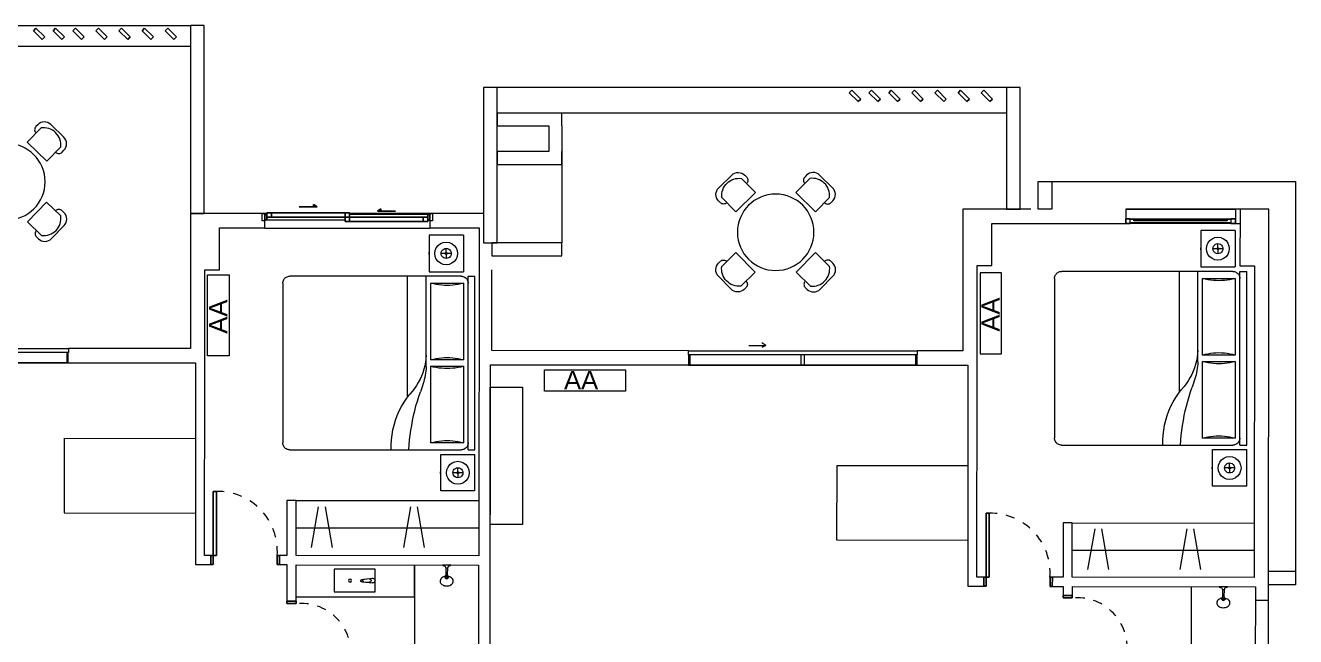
# Model space of a CAD drawing. Header units: millimetres. Extents: x 917 to 1168, y -421 to -23.
# Drawn here: x 1078.1 to 1091.99, y -289.68 to -282.99 of the extents above; entities that cross this region are included whole.
import ezdxf

# ---------------------------------------------------------------- set-up
doc = ezdxf.new("R2010")
doc.units = ezdxf.units.MM
doc.header["$LTSCALE"] = 0.1
doc.linetypes.add('CONTINUA', pattern=[0])
doc.linetypes.add('Trazo', pattern=[0.00635, 0.003175, -0.003175])
doc.layers.get('0').update_dxf_attribs({"lineweight": 5})
for name, color, linetype, lineweight in [('A-DOOR', 7, 'Continuous', 5), ('A-DOOR-FRAM', 7, 'Continuous', 5), ('A-GLAZ', 7, 'Continuous', 5), ('A-GLAZ-CWMG', 7, 'Continuous', 5), ('A-GLAZ-SILL', 7, 'Continuous', 5), ('Arq-Equipamiento', 250, 'Continuous', 5), ('MUEBLES', 250, 'Continuous', 5), ('P-SANR-FIXT', 7, 'Continuous', 5)]:
    doc.layers.add(name, color=color, linetype=linetype, lineweight=lineweight)
doc.layers.add('A-DOOR-HDLN', color=5, linetype='Trazo', lineweight=5, true_color=0x0000ff)
doc.styles.get("Standard").update_dxf_attribs({"font": 'arial.ttf'})

# ---------------------------------------------------------------- blocks, each defined once
blk = doc.blocks.new('Family6 - Puerta OBLAK - Baño-2882893-1-TORRE-ARQ-PB')
at = {"layer": 'A-DOOR', "color": 8, "lineweight": 25}
for p, q in [((-0.3, 0.05), (-0.325, 0.05)), ((-0.325, 0.05), (-0.325, -0.05)), ((-0.3, -0.05), (-0.3, 0.05)), ((0.325, 0.05), (0.3, 0.05)), ((0.3, 0.05), (0.3, -0.05)), ((0.325, -0.05), (0.325, 0.05)), ((-0.325, -0.05), (-0.3, -0.05)), ((-0.3, -0.051), (-0.3, -0.651)), ((-0.268, -0.051), (-0.3, -0.051)), ((-0.268, -0.651), (-0.268, -0.051)), ((0.3, -0.05), (0.325, -0.05)), ((-0.3, -0.651), (-0.268, -0.651))]:
    blk.add_line(p, q, dxfattribs=at)
at = {"layer": 'A-DOOR-HDLN', "color": 8}
blk.add_arc((-0.244, -0.105), 0.546, 267.4017, 5.688, dxfattribs=at)
blk = doc.blocks.new('Family5 - Puerta OPBLAK - Dormitorio-2880729-1-TORRE-ARQ-PB')
at = {"layer": 'A-DOOR', "color": 8, "lineweight": 25}
for p, q in [((-0.35, 0.05), (-0.375, 0.05)), ((-0.375, 0.05), (-0.375, -0.05)), ((-0.35, -0.05), (-0.35, 0.05)), ((0.375, 0.05), (0.35, 0.05)), ((0.35, 0.05), (0.35, -0.05)), ((0.375, -0.05), (0.375, 0.05)), ((-0.375, -0.05), (-0.35, -0.05)), ((0.35, -0.05), (0.315, -0.05)), ((0.315, -0.05), (0.315, -0.75)), ((0.35, -0.75), (0.35, -0.05)), ((0.35, -0.05), (0.375, -0.05)), ((0.315, -0.75), (0.35, -0.75))]:
    blk.add_line(p, q, dxfattribs=at)
at = {"layer": 'A-DOOR-HDLN', "color": 8}
blk.add_arc((0.302, -0.097), 0.653, 175.8984, 271.164, dxfattribs=at)
blk = doc.blocks.new('Doors_Sliding_Milgard_Aluminum-Series_2-Panels - PV 2_50 X 2_10-2402500-1-TORRE-ARQ-PB')
at = {"layer": 'A-DOOR', "color": 8}
for p, q in [((1.192, 0.078), (-1.308, 0.078)), ((-1.308, 0.078), (-1.308, -0.035)), ((-1.308, 0.078), (1.192, 0.078)), ((1.192, -0.035), (1.192, 0.078)), ((-1.308, -0.035), (1.192, -0.035)), ((0.347, -0.138), (0.391, -0.113)), ((0.347, -0.138), (0.391, -0.164)), ((0.532, -0.138), (0.347, -0.138))]:
    blk.add_line(p, q, dxfattribs=at)
at = {"layer": 'A-DOOR-FRAM', "color": 8}
for p, q in [((-1.295, 0.078), (-1.295, -0.035)), ((-0.076, 0.078), (-0.076, -0.035)), ((-0.041, 0.078), (-0.041, -0.035)), ((1.171, 0.078), (1.171, -0.035))]:
    blk.add_line(p, q, dxfattribs=at)
blk = doc.blocks.new('Windows_Opening-Slide_UFME_Fenetre_Coulissante_2V - 1_20 x 1_80-1553890-1-TORRE-ARQ-PB')
at = {"layer": 'A-GLAZ', "color": 8, "lineweight": 25}
for p, q in [((-0.9, -0.078), (-0.9, 0.002)), ((-0.88, 0.008), (-0.83, 0.008)), ((-0.88, -0.04), (-0.88, 0.008)), ((-0.83, 0.008), (-0.025, 0.008)), ((-0.83, -0.04), (-0.83, 0.008)), ((-0.83, 0.008), (-0.83, -0.04)), ((-0.025, 0.008), (-0.025, -0.04)), ((-0.025, -0.04), (-0.025, 0.008)), ((-0.025, 0.008), (0.025, 0.008)), ((0.025, 0.008), (0.025, -0.04)), ((0.9, 0.002), (0.9, -0.078)), ((-0.93, -0.078), (-0.9, -0.078)), ((-0.88, -0.011), (-0.9, -0.011)), ((-0.9, -0.011), (-0.9, -0.069)), ((-0.9, -0.069), (-0.88, -0.069)), ((-0.83, -0.04), (-0.88, -0.04)), ((-0.88, -0.069), (-0.88, -0.04)), ((-0.025, -0.04), (-0.83, -0.04)), ((-0.528, -0.106), (-0.328, -0.106)), ((-0.368, -0.129), (-0.368, -0.106)), ((-0.328, -0.106), (-0.368, -0.129)), ((0.025, -0.04), (-0.025, -0.04)), ((0.025, -0.04), (-0.025, -0.04)), ((-0.025, -0.04), (-0.025, -0.088)), ((-0.025, -0.088), (0.025, -0.088)), ((0.83, -0.04), (0.025, -0.04)), ((0.025, -0.04), (0.025, -0.088)), ((0.025, -0.088), (0.025, -0.04)), ((0.025, -0.088), (0.83, -0.088)), ((0.83, -0.088), (0.83, -0.04)), ((0.88, -0.04), (0.83, -0.04)), ((0.83, -0.04), (0.83, -0.088)), ((0.83, -0.088), (0.88, -0.088)), ((0.9, -0.011), (0.88, -0.011)), ((0.88, -0.011), (0.88, -0.04)), ((0.88, -0.088), (0.88, -0.04)), ((0.88, -0.069), (0.9, -0.069)), ((0.9, -0.069), (0.9, -0.011)), ((0.9, -0.078), (0.93, -0.078)), ((0.328, -0.154), (0.368, -0.177)), ((0.528, -0.154), (0.328, -0.154)), ((0.368, -0.177), (0.368, -0.154))]:
    blk.add_line(p, q, dxfattribs=at)
at = {"layer": 'A-GLAZ', "color": 8}
for p, q in [((-0.9, -0.078), (-0.025, -0.078)), ((-0.88, -0.069), (-0.025, -0.069)), ((0.88, -0.011), (0.025, -0.011)), ((0.88, -0.078), (0.9, -0.078))]:
    blk.add_line(p, q, dxfattribs=at)
at = {"layer": 'A-GLAZ-SILL', "color": 8}
for p, q in [((-0.9, 0.078), (-0.9, 0.082)), ((0.9, 0.082), (-0.9, 0.082)), ((0.9, 0.082), (0.9, 0.078))]:
    blk.add_line(p, q, dxfattribs=at)
blk = doc.blocks.new('Shower-Valve_Trim-KOHLER-Alteo-K-TS45106 - 2_5 GPM_ 2BZ-Oil-Rubed Nickel-V7-2-TORRE-ARQ- PB _-2_14_')
at = {"layer": 'P-SANR-FIXT', "color": 8}
for p, q in [((2.517, -14.261), (2.506, -14.304)), ((2.527, -14.218), (2.517, -14.261)), ((2.53, -14.22), (2.527, -14.218)), ((2.527, -14.281), (2.542, -14.282)), ((2.549, -14.254), (2.535, -14.249)), ((2.543, -14.282), (2.544, -14.279)), ((2.544, -14.279), (2.549, -14.258)), ((2.544, -14.279), (2.623, -14.298)), ((2.549, -14.258), (2.55, -14.255)), ((2.628, -14.278), (2.549, -14.258)), ((2.623, -14.298), (2.628, -14.299)), ((2.628, -14.278), (2.632, -14.279)), ((2.641, -14.279), (2.633, -14.277)), ((2.641, -14.279), (2.646, -14.28)), ((2.506, -14.304), (2.51, -14.304)), ((2.627, -14.301), (2.635, -14.303)), ((2.635, -14.303), (2.64, -14.304))]:
    blk.add_line(p, q, dxfattribs=at)
for centre, radius, start, end in [((2.327, -14.176), 0.224, 325.5988, 331.624), ((2.527, -14.284), 0.00308, 84.7921, 151.624), ((2.529, -14.223), 0.00317, 6.8897, 54.9928), ((2.31, -14.249), 0.224, 0.8645, 6.8897), ((2.536, -14.246), 0.00308, 180.8645, 247.6964), ((2.542, -14.281), 0.000995, 264.7921, 346.2443), ((2.549, -14.255), 0.000995, 346.2443, 67.6964), ((2.629, -14.294), 0.00706, 209.1801, 256.2443), ((2.632, -14.284), 0.00706, 76.2443, 123.3084), ((2.726, -14.311), 0.0905, 131.0831, 158.8669), ((2.655, -14.292), 0.0156, 103.8005, 129.2443), ((2.641, -14.293), 0.0119, 285.4027, 336.4121), ((2.644, -14.288), 0.00848, 47.0858, 76.2443), ((2.642, -14.291), 0.0119, 356.0764, 47.0858), ((2.639, -14.291), 0.0148, 333.9603, 346.2443), ((2.639, -14.291), 0.0148, 346.2443, 358.5282), ((2.654, -14.256), 0.0206, 267.7641, 286.1675), ((2.697, -14.279), 0.0469, 98.1333, 131.0831), ((2.696, -14.272), 0.0399, 63.1676, 98.1333), ((2.696, -14.272), 0.0408, 36.2532, 63.1676), ((2.676, -14.287), 0.0652, 13.9057, 36.2532), ((2.655, -14.292), 0.0869, 359.2137, 13.9057), ((2.642, -14.292), 0.0998, 346.2443, 359.2137), ((2.509, -14.301), 0.00318, 277.4957, 325.5988), ((2.725, -14.313), 0.0905, 173.6216, 201.4054), ((2.653, -14.298), 0.0156, 203.2443, 228.688), ((2.642, -14.296), 0.00848, 256.2443, 285.4027), ((2.685, -14.329), 0.0469, 201.4054, 234.3552), ((2.636, -14.329), 0.0206, 46.321, 64.7244), ((2.681, -14.335), 0.0399, 234.3552, 269.3209), ((2.681, -14.334), 0.0408, 269.3209, 296.2353), ((2.67, -14.312), 0.0652, 296.2353, 318.5828), ((2.653, -14.298), 0.0869, 318.5828, 333.2748), ((2.642, -14.292), 0.0998, 333.2748, 346.2443)]:
    blk.add_arc(centre, radius, start, end, dxfattribs=at)
for centre, major_axis, start_param, end_param in [((2.63, -14.289), (0.0025, 0.01), 3.141593, 4.712389), ((2.63, -14.289), (0.0025, 0.01), 4.712389, 6.283185), ((2.65, -14.294), (0.0042, 0.0171), 2.888228, 4.712389), ((2.65, -14.294), (0.00241, 0.00985), 3.041039, 4.712389), ((2.65, -14.294), (0.0042, 0.0171), 4.712389, 6.53655), ((2.65, -14.294), (0.00241, 0.00985), 4.712389, 6.383739)]:
    blk.add_ellipse(centre, major_axis=major_axis, ratio=0.707107, start_param=start_param, end_param=end_param, dxfattribs=at)
for points in [[(2.639, -14.291), (2.639, -14.293), (2.638, -14.296), (2.635, -14.299), (2.632, -14.301), (2.629, -14.302), (2.628, -14.301), (2.627, -14.301)], [(2.639, -14.291), (2.64, -14.29), (2.64, -14.287), (2.639, -14.282), (2.637, -14.279), (2.635, -14.278), (2.634, -14.277), (2.633, -14.277)]]:
    blk.add_open_spline(points, degree=3, knots=[1.570796, 1.570796, 1.570796, 1.570796, 1.963495, 2.356194, 2.748894, 2.945243, 3.141593, 3.141593, 3.141593, 3.141593], dxfattribs=at)
blk = doc.blocks.new('cama grande')
at = {"layer": 'MUEBLES'}
for p, q in [((584.86, 704.561), (584.885, 704.561)), ((584.86, 704.561), (584.86, 704.187)), ((584.885, 704.561), (585.26, 704.561)), ((584.971, 704.462), (584.951, 704.437)), ((584.997, 704.482), (584.971, 704.462)), ((585.027, 704.495), (584.997, 704.482)), ((585.06, 704.499), (585.027, 704.495)), ((585.092, 704.495), (585.06, 704.499)), ((585.122, 704.482), (585.092, 704.495)), ((585.148, 704.462), (585.122, 704.482)), ((585.168, 704.437), (585.148, 704.462)), ((585.26, 704.187), (585.26, 704.561)), ((585.31, 704.561), (587.21, 704.561)), ((585.31, 704.485), (585.31, 704.561)), ((585.31, 704.485), (585.386, 704.485)), ((585.332, 704.463), (585.325, 704.455)), ((585.339, 704.47), (585.332, 704.463)), ((585.348, 704.475), (585.339, 704.47)), ((585.357, 704.479), (585.348, 704.475)), ((585.366, 704.483), (585.357, 704.479)), ((585.376, 704.485), (585.366, 704.483)), ((585.386, 704.485), (585.376, 704.485)), ((585.386, 704.485), (587.133, 704.485)), ((587.143, 704.485), (587.133, 704.485)), ((587.133, 704.485), (587.21, 704.485)), ((587.153, 704.483), (587.143, 704.485)), ((587.163, 704.479), (587.153, 704.483)), ((587.172, 704.475), (587.163, 704.479)), ((587.18, 704.47), (587.172, 704.475)), ((587.187, 704.463), (587.18, 704.47)), ((587.194, 704.455), (587.187, 704.463)), ((587.21, 704.485), (587.21, 704.561)), ((584.939, 704.406), (584.935, 704.374)), ((584.935, 704.374), (584.939, 704.342)), ((584.951, 704.437), (584.939, 704.406)), ((584.939, 704.342), (584.951, 704.312)), ((585.007, 704.388), (585.005, 704.374)), ((585.05, 704.374), (585.005, 704.374)), ((585.005, 704.374), (585.007, 704.36)), ((585.012, 704.402), (585.007, 704.388)), ((585.007, 704.36), (585.012, 704.347)), ((585.021, 704.413), (585.012, 704.402)), ((585.012, 704.347), (585.021, 704.335)), ((585.032, 704.422), (585.021, 704.413)), ((585.021, 704.335), (585.032, 704.326)), ((585.045, 704.427), (585.032, 704.422)), ((585.032, 704.326), (585.045, 704.321)), ((585.06, 704.429), (585.045, 704.427)), ((585.045, 704.321), (585.06, 704.319)), ((585.051, 704.379), (585.05, 704.377)), ((585.05, 704.377), (585.05, 704.374)), ((585.05, 704.374), (585.05, 704.371)), ((585.05, 704.371), (585.051, 704.369)), ((585.053, 704.381), (585.051, 704.379)), ((585.051, 704.369), (585.053, 704.367)), ((585.055, 704.383), (585.053, 704.381)), ((585.053, 704.367), (585.055, 704.365)), ((585.057, 704.384), (585.055, 704.383)), ((585.055, 704.365), (585.057, 704.364)), ((585.06, 704.384), (585.057, 704.384)), ((585.057, 704.364), (585.06, 704.364)), ((585.06, 704.429), (585.06, 704.384)), ((585.074, 704.427), (585.06, 704.429)), ((585.062, 704.384), (585.06, 704.384)), ((585.06, 704.364), (585.062, 704.364)), ((585.06, 704.364), (585.06, 704.319)), ((585.06, 704.319), (585.074, 704.321)), ((585.065, 704.383), (585.062, 704.384)), ((585.062, 704.364), (585.065, 704.365)), ((585.067, 704.381), (585.065, 704.383)), ((585.065, 704.365), (585.067, 704.367)), ((585.068, 704.379), (585.067, 704.381)), ((585.067, 704.367), (585.068, 704.369)), ((585.069, 704.377), (585.068, 704.379)), ((585.068, 704.369), (585.069, 704.371)), ((585.07, 704.374), (585.069, 704.377)), ((585.069, 704.371), (585.07, 704.374)), ((585.07, 704.374), (585.115, 704.374)), ((585.087, 704.422), (585.074, 704.427)), ((585.074, 704.321), (585.087, 704.326)), ((585.099, 704.413), (585.087, 704.422)), ((585.087, 704.326), (585.099, 704.335)), ((585.107, 704.402), (585.099, 704.413)), ((585.099, 704.335), (585.107, 704.347)), ((585.113, 704.388), (585.107, 704.402)), ((585.107, 704.347), (585.113, 704.36)), ((585.115, 704.374), (585.113, 704.388)), ((585.113, 704.36), (585.115, 704.374)), ((585.18, 704.406), (585.168, 704.437)), ((585.168, 704.312), (585.18, 704.342)), ((585.185, 704.374), (585.18, 704.406)), ((585.18, 704.342), (585.185, 704.374)), ((585.312, 704.429), (585.31, 704.419)), ((585.31, 704.419), (585.31, 704.409)), ((585.31, 703.838), (585.31, 704.409)), ((585.315, 704.438), (585.312, 704.429)), ((585.32, 704.447), (585.315, 704.438)), ((585.325, 704.455), (585.32, 704.447)), ((586.224, 704.434), (585.386, 704.434)), ((585.394, 704.405), (585.386, 704.434)), ((585.386, 704.434), (585.386, 704.079)), ((585.4, 704.376), (585.394, 704.405)), ((585.405, 704.346), (585.4, 704.376)), ((585.408, 704.317), (585.405, 704.346)), ((586.205, 704.346), (586.202, 704.317)), ((586.21, 704.376), (586.205, 704.346)), ((586.216, 704.405), (586.21, 704.376)), ((586.224, 704.434), (586.216, 704.405)), ((586.224, 704.079), (586.224, 704.434)), ((587.133, 704.434), (586.295, 704.434)), ((586.295, 704.434), (586.295, 704.079)), ((586.303, 704.405), (586.295, 704.434)), ((586.309, 704.376), (586.303, 704.405)), ((586.314, 704.346), (586.309, 704.376)), ((586.318, 704.317), (586.314, 704.346)), ((587.114, 704.346), (587.111, 704.317)), ((587.119, 704.376), (587.114, 704.346)), ((587.126, 704.405), (587.119, 704.376)), ((587.133, 704.434), (587.126, 704.405)), ((587.133, 704.079), (587.133, 704.434)), ((587.199, 704.447), (587.194, 704.455)), ((587.204, 704.438), (587.199, 704.447)), ((587.207, 704.429), (587.204, 704.438)), ((587.209, 704.419), (587.207, 704.429)), ((587.21, 704.409), (587.209, 704.419)), ((587.21, 704.409), (587.21, 704.028)), ((587.633, 704.434), (587.258, 704.434)), ((587.258, 704.059), (587.258, 704.434)), ((587.37, 704.335), (587.35, 704.309)), ((587.395, 704.355), (587.37, 704.335)), ((587.426, 704.367), (587.395, 704.355)), ((587.458, 704.371), (587.426, 704.367)), ((587.49, 704.367), (587.458, 704.371)), ((587.52, 704.355), (587.49, 704.367)), ((587.546, 704.335), (587.52, 704.355)), ((587.566, 704.309), (587.546, 704.335)), ((587.658, 704.434), (587.633, 704.434)), ((587.658, 704.434), (587.658, 704.059)), ((584.86, 704.187), (585.26, 704.187)), ((584.951, 704.312), (584.971, 704.286)), ((584.971, 704.286), (584.997, 704.266)), ((584.997, 704.266), (585.027, 704.253)), ((585.027, 704.253), (585.06, 704.249)), ((585.049, 704.187), (585.049, 704.187)), ((585.049, 704.187), (585.049, 704.184)), ((585.049, 704.184), (585.049, 704.187)), ((585.049, 704.184), (585.049, 704.187)), ((585.049, 704.184), (585.049, 704.184)), ((585.049, 704.184), (585.049, 704.184)), ((585.05, 704.184), (585.049, 704.184)), ((585.05, 704.184), (585.05, 704.187)), ((585.05, 704.184), (585.051, 704.184)), ((585.051, 704.184), (585.051, 704.187)), ((585.051, 704.184), (585.051, 704.187)), ((585.051, 704.184), (585.051, 704.184)), ((585.051, 704.184), (585.053, 704.184)), ((585.053, 704.184), (585.053, 704.187)), ((585.053, 704.184), (585.054, 704.184)), ((585.054, 704.184), (585.054, 704.187)), ((585.054, 704.184), (585.055, 704.184)), ((585.055, 704.184), (585.055, 704.187)), ((585.055, 704.184), (585.057, 704.184)), ((585.057, 704.184), (585.057, 704.187)), ((585.057, 704.184), (585.058, 704.184)), ((585.058, 704.184), (585.058, 704.187)), ((585.058, 704.184), (585.06, 704.184)), ((585.06, 704.249), (585.092, 704.253)), ((585.06, 704.184), (585.06, 704.187)), ((585.06, 704.184), (585.062, 704.184)), ((585.062, 704.184), (585.062, 704.187)), ((585.062, 704.184), (585.063, 704.184)), ((585.063, 704.184), (585.063, 704.187)), ((585.063, 704.184), (585.065, 704.184)), ((585.065, 704.184), (585.065, 704.187)), ((585.065, 704.184), (585.066, 704.184)), ((585.066, 704.184), (585.066, 704.187)), ((585.066, 704.184), (585.067, 704.184)), ((585.067, 704.184), (585.067, 704.187)), ((585.067, 704.184), (585.068, 704.184)), ((585.068, 704.184), (585.068, 704.187)), ((585.068, 704.184), (585.069, 704.184)), ((585.069, 704.184), (585.069, 704.187)), ((585.069, 704.184), (585.07, 704.184)), ((585.07, 704.184), (585.07, 704.187)), ((585.071, 704.184), (585.07, 704.184)), ((585.071, 704.184), (585.071, 704.187)), ((585.071, 704.184), (585.071, 704.187)), ((585.071, 704.187), (585.071, 704.184)), ((585.071, 704.184), (585.071, 704.184)), ((585.071, 704.184), (585.071, 704.184)), ((585.092, 704.253), (585.122, 704.266)), ((585.122, 704.266), (585.148, 704.286)), ((585.148, 704.286), (585.168, 704.312)), ((585.26, 704.187), (585.26, 704.187)), ((585.405, 704.167), (585.408, 704.197)), ((585.411, 704.287), (585.408, 704.317)), ((585.408, 704.197), (585.411, 704.227)), ((585.411, 704.257), (585.411, 704.287)), ((585.411, 704.227), (585.411, 704.257)), ((586.202, 704.317), (586.199, 704.287)), ((586.199, 704.287), (586.199, 704.257)), ((586.199, 704.257), (586.199, 704.227)), ((586.199, 704.227), (586.202, 704.197)), ((586.202, 704.197), (586.205, 704.167)), ((586.314, 704.167), (586.318, 704.197)), ((586.32, 704.287), (586.318, 704.317)), ((586.318, 704.197), (586.32, 704.227)), ((586.321, 704.257), (586.32, 704.287)), ((586.32, 704.227), (586.321, 704.257)), ((587.109, 704.287), (587.108, 704.257)), ((587.108, 704.257), (587.109, 704.227)), ((587.111, 704.317), (587.109, 704.287)), ((587.109, 704.227), (587.111, 704.197)), ((587.111, 704.197), (587.114, 704.167)), ((587.337, 704.279), (587.333, 704.246)), ((587.333, 704.246), (587.337, 704.214)), ((587.35, 704.309), (587.337, 704.279)), ((587.337, 704.214), (587.35, 704.184)), ((587.35, 704.184), (587.37, 704.158)), ((587.405, 704.261), (587.403, 704.246)), ((587.448, 704.246), (587.403, 704.246)), ((587.403, 704.246), (587.405, 704.232)), ((587.41, 704.274), (587.405, 704.261)), ((587.405, 704.232), (587.41, 704.219)), ((587.419, 704.285), (587.41, 704.274)), ((587.41, 704.219), (587.419, 704.208)), ((587.43, 704.294), (587.419, 704.285)), ((587.419, 704.208), (587.43, 704.199)), ((587.444, 704.3), (587.43, 704.294)), ((587.43, 704.199), (587.444, 704.193)), ((587.458, 704.301), (587.444, 704.3)), ((587.444, 704.193), (587.458, 704.191)), ((587.449, 704.251), (587.448, 704.249)), ((587.448, 704.249), (587.448, 704.246)), ((587.448, 704.246), (587.448, 704.244)), ((587.448, 704.244), (587.449, 704.241)), ((587.451, 704.253), (587.449, 704.251)), ((587.449, 704.241), (587.451, 704.239)), ((587.453, 704.255), (587.451, 704.253)), ((587.451, 704.239), (587.453, 704.238)), ((587.455, 704.256), (587.453, 704.255)), ((587.453, 704.238), (587.455, 704.237)), ((587.458, 704.256), (587.455, 704.256)), ((587.455, 704.237), (587.458, 704.236)), ((587.458, 704.301), (587.458, 704.256)), ((587.472, 704.3), (587.458, 704.301)), ((587.46, 704.256), (587.458, 704.256)), ((587.458, 704.236), (587.46, 704.237)), ((587.458, 704.236), (587.458, 704.191)), ((587.458, 704.191), (587.472, 704.193)), ((587.463, 704.255), (587.46, 704.256)), ((587.46, 704.237), (587.463, 704.238)), ((587.465, 704.253), (587.463, 704.255)), ((587.463, 704.238), (587.465, 704.239)), ((587.467, 704.251), (587.465, 704.253)), ((587.465, 704.239), (587.467, 704.241)), ((587.468, 704.249), (587.467, 704.251)), ((587.467, 704.241), (587.468, 704.244)), ((587.468, 704.246), (587.468, 704.249)), ((587.468, 704.244), (587.468, 704.246)), ((587.468, 704.246), (587.513, 704.246)), ((587.485, 704.294), (587.472, 704.3)), ((587.472, 704.193), (587.485, 704.199)), ((587.497, 704.285), (587.485, 704.294)), ((587.485, 704.199), (587.497, 704.208)), ((587.506, 704.274), (587.497, 704.285)), ((587.497, 704.208), (587.506, 704.219)), ((587.511, 704.261), (587.506, 704.274)), ((587.506, 704.219), (587.511, 704.232)), ((587.513, 704.246), (587.511, 704.261)), ((587.511, 704.232), (587.513, 704.246)), ((587.546, 704.158), (587.566, 704.184)), ((587.579, 704.279), (587.566, 704.309)), ((587.566, 704.184), (587.579, 704.214)), ((587.583, 704.246), (587.579, 704.279)), ((587.579, 704.214), (587.583, 704.246)), ((585.386, 704.079), (585.394, 704.108)), ((585.386, 704.079), (586.224, 704.079)), ((585.394, 704.108), (585.4, 704.137)), ((585.4, 704.137), (585.405, 704.167)), ((586.205, 704.167), (586.21, 704.137)), ((586.21, 704.137), (586.216, 704.108)), ((586.216, 704.108), (586.224, 704.079)), ((586.295, 704.079), (586.303, 704.108)), ((586.295, 704.079), (587.133, 704.079)), ((586.303, 704.108), (586.309, 704.137)), ((586.309, 704.137), (586.314, 704.167)), ((587.114, 704.167), (587.119, 704.137)), ((587.119, 704.137), (587.126, 704.108)), ((587.126, 704.108), (587.133, 704.079)), ((587.658, 704.059), (587.258, 704.059)), ((587.258, 704.059), (587.258, 704.059)), ((587.37, 704.158), (587.395, 704.138)), ((587.395, 704.138), (587.426, 704.126)), ((587.426, 704.126), (587.458, 704.121)), ((587.446, 704.059), (587.446, 704.056)), ((587.446, 704.056), (587.447, 704.056)), ((587.447, 704.056), (587.447, 704.059)), ((587.447, 704.056), (587.447, 704.059)), ((587.447, 704.056), (587.447, 704.059)), ((587.448, 704.056), (587.447, 704.056)), ((587.447, 704.056), (587.447, 704.056)), ((587.447, 704.056), (587.447, 704.056)), ((587.448, 704.056), (587.448, 704.059)), ((587.449, 704.056), (587.448, 704.056)), ((587.449, 704.056), (587.449, 704.059)), ((587.45, 704.056), (587.449, 704.056)), ((587.45, 704.056), (587.45, 704.059)), ((587.452, 704.056), (587.45, 704.056)), ((587.452, 704.056), (587.452, 704.059)), ((587.453, 704.056), (587.452, 704.056)), ((587.453, 704.056), (587.453, 704.059)), ((587.454, 704.056), (587.453, 704.056)), ((587.454, 704.056), (587.454, 704.059)), ((587.456, 704.056), (587.454, 704.056)), ((587.456, 704.056), (587.456, 704.059)), ((587.458, 704.056), (587.456, 704.056)), ((587.458, 704.121), (587.49, 704.126)), ((587.458, 704.056), (587.458, 704.059)), ((587.459, 704.056), (587.458, 704.056)), ((587.459, 704.056), (587.459, 704.059)), ((587.461, 704.056), (587.459, 704.056)), ((587.461, 704.056), (587.461, 704.059)), ((587.462, 704.056), (587.461, 704.056)), ((587.462, 704.056), (587.462, 704.059)), ((587.464, 704.056), (587.462, 704.056)), ((587.464, 704.056), (587.464, 704.059)), ((587.465, 704.056), (587.464, 704.056)), ((587.465, 704.056), (587.465, 704.059)), ((587.466, 704.056), (587.465, 704.056)), ((587.466, 704.056), (587.466, 704.059)), ((587.467, 704.056), (587.466, 704.056)), ((587.467, 704.056), (587.467, 704.059)), ((587.468, 704.056), (587.467, 704.056)), ((587.468, 704.056), (587.468, 704.059)), ((587.468, 704.056), (587.468, 704.059)), ((587.468, 704.056), (587.469, 704.056)), ((587.468, 704.056), (587.468, 704.056)), ((587.469, 704.059), (587.469, 704.059)), ((587.469, 704.059), (587.469, 704.056)), ((587.469, 704.056), (587.469, 704.059)), ((587.469, 704.056), (587.469, 704.056)), ((587.49, 704.126), (587.52, 704.138)), ((587.52, 704.138), (587.546, 704.158)), ((585.685, 703.89), (585.737, 703.903)), ((585.737, 703.903), (585.79, 703.916)), ((585.79, 703.916), (585.842, 703.931)), ((585.842, 703.931), (585.893, 703.947)), ((585.893, 703.947), (585.945, 703.965)), ((585.967, 703.973), (585.945, 703.965)), ((585.989, 703.981), (585.967, 703.973)), ((586.013, 703.921), (585.98, 703.899)), ((586.011, 703.988), (585.989, 703.981)), ((586.034, 703.995), (586.011, 703.988)), ((586.047, 703.941), (586.013, 703.921)), ((586.057, 704.001), (586.034, 703.995)), ((586.082, 703.96), (586.047, 703.941)), ((586.079, 704.007), (586.057, 704.001)), ((586.102, 704.012), (586.079, 704.007)), ((586.117, 703.976), (586.082, 703.96)), ((586.126, 704.016), (586.102, 704.012)), ((586.154, 703.99), (586.117, 703.976)), ((586.149, 704.02), (586.126, 704.016)), ((586.172, 704.023), (586.149, 704.02)), ((586.192, 704.002), (586.154, 703.99)), ((586.196, 704.026), (586.172, 704.023)), ((586.23, 704.012), (586.192, 704.002)), ((586.219, 704.028), (586.196, 704.026)), ((586.219, 704.028), (586.346, 704.028)), ((586.268, 704.019), (586.23, 704.012)), ((586.307, 704.025), (586.268, 704.019)), ((586.346, 704.028), (586.307, 704.025)), ((586.346, 704.028), (587.21, 704.028)), ((587.21, 704.028), (587.21, 703.825)), ((585.31, 703.838), (585.364, 703.841)), ((585.31, 703.646), (585.31, 703.838)), ((585.364, 703.841), (585.418, 703.846)), ((585.418, 703.846), (585.471, 703.853)), ((585.471, 703.853), (585.525, 703.86)), ((585.525, 703.86), (585.578, 703.869)), ((585.578, 703.869), (585.632, 703.879)), ((585.632, 703.879), (585.685, 703.89)), ((585.784, 703.758), (585.831, 703.786)), ((585.831, 703.786), (585.876, 703.817)), ((585.876, 703.817), (585.919, 703.85)), ((585.894, 703.825), (587.21, 703.825)), ((585.949, 703.876), (585.919, 703.85)), ((585.98, 703.899), (585.949, 703.876)), ((587.21, 703.825), (587.21, 702.538)), ((585.31, 703.646), (585.364, 703.645)), ((585.31, 702.538), (585.31, 703.646)), ((585.364, 703.645), (585.419, 703.648)), ((585.419, 703.648), (585.474, 703.654)), ((585.474, 703.654), (585.528, 703.663)), ((585.528, 703.663), (585.581, 703.676)), ((585.581, 703.676), (585.633, 703.691)), ((585.633, 703.691), (585.685, 703.71)), ((585.685, 703.71), (585.735, 703.733)), ((585.735, 703.733), (585.784, 703.758)), ((585.31, 702.538), (585.31, 702.528)), ((585.31, 702.528), (585.312, 702.518)), ((585.312, 702.518), (585.315, 702.508)), ((587.204, 702.508), (587.207, 702.518)), ((587.207, 702.518), (587.209, 702.528)), ((587.209, 702.528), (587.21, 702.538)), ((585.315, 702.508), (585.32, 702.5)), ((585.32, 702.5), (585.325, 702.491)), ((585.325, 702.491), (585.332, 702.484)), ((585.332, 702.484), (585.339, 702.477)), ((585.339, 702.477), (585.348, 702.472)), ((585.348, 702.472), (585.357, 702.467)), ((585.357, 702.467), (585.366, 702.464)), ((585.366, 702.464), (585.376, 702.462)), ((585.376, 702.462), (585.386, 702.461)), ((587.133, 702.461), (585.386, 702.461)), ((587.133, 702.461), (587.143, 702.462)), ((587.143, 702.462), (587.153, 702.464)), ((587.153, 702.464), (587.163, 702.467)), ((587.163, 702.467), (587.172, 702.472)), ((587.172, 702.472), (587.18, 702.477)), ((587.18, 702.477), (587.187, 702.484)), ((587.187, 702.484), (587.194, 702.491)), ((587.194, 702.491), (587.199, 702.5)), ((587.199, 702.5), (587.204, 702.508))]:
    blk.add_line(p, q, dxfattribs=at)
blk = doc.blocks.new('mesad')
at = {"layer": 'MUEBLES'}
for points in [[(-0.324, 0.533), (-0.324, 0.533, 0.414214), (-0.324, 0.604), (-0.345, 0.624, 0.414214), (-0.487, 0.622), (-0.626, 0.479, 0.414214), (-0.624, 0.337), (-0.603, 0.317, 0.414214), (-0.533, 0.318), (-0.533, 0.318)], [(0.324, 0.533), (0.324, 0.533, -0.414214), (0.324, 0.604), (0.345, 0.624, -0.414214), (0.487, 0.622), (0.626, 0.479, -0.414214), (0.624, 0.337), (0.603, 0.317, -0.414214), (0.533, 0.318), (0.533, 0.318)], [(-0.533, -0.324), (-0.533, -0.324, 0.414214), (-0.604, -0.324), (-0.624, -0.345, 0.414214), (-0.622, -0.487), (-0.479, -0.626, 0.414214), (-0.337, -0.624), (-0.317, -0.603, 0.414214), (-0.318, -0.533), (-0.318, -0.533)], [(0.533, -0.324), (0.533, -0.324, -0.414214), (0.604, -0.324), (0.624, -0.345, -0.414214), (0.622, -0.487), (0.479, -0.626, -0.414214), (0.337, -0.624), (0.317, -0.603, -0.414214), (0.318, -0.533), (0.318, -0.533)]]:
    blk.add_lwpolyline(points, format="xyb", dxfattribs=at)
for points in [[(-0.589, 0.373), (-0.434, 0.222), (-0.225, 0.437), (-0.38, 0.588, 0.490132)], [(0.589, 0.373), (0.434, 0.222), (0.225, 0.437), (0.38, 0.588, -0.490132)], [(-0.373, -0.589), (-0.222, -0.434), (-0.437, -0.225), (-0.588, -0.38, 0.490132)], [(0.373, -0.589), (0.222, -0.434), (0.437, -0.225), (0.588, -0.38, -0.490132)]]:
    blk.add_lwpolyline(points, format="xyb", close=True, dxfattribs=at)
at = {"layer": 'MUEBLES', "ltscale": 1e-05}
blk.add_circle((0, 0), 0.418, dxfattribs=at)
blk = doc.blocks.new('Bacha 45x25cm')
at = {"layer": 'MUEBLES', "color": 8}
for p, q in [((0.112, 0.146), (0.099, 0.028)), ((0.138, 0.146), (0.151, 0.028)), ((0.106, 0.062), (0.113, 0.127)), ((0.137, 0.126), (0.144, 0.062))]:
    blk.add_line(p, q, dxfattribs=at)
blk.add_lwpolyline([(0, 0.45), (0.25, 0.45), (0.25, 0), (0, 0)], close=True, dxfattribs=at)
blk.add_circle((0.125, 0.275), 0.0166, dxfattribs=at)
for centre, radius, start, end in [((0.125, 0.146), 0.0134, 0, 180), ((0.125, 0.028), 0.0256, 168.1721, 11.8279), ((0.125, 0.062), 0.0188, 167.2829, 12.8468), ((0.125, 0.126), 0.0117, 360, 173.6414)]:
    blk.add_arc(centre, radius, start, end, dxfattribs=at)
blk = doc.blocks.new('Montante rectangular - 4x15 a 45_-1057363-TORRE1-1 PISO')
at = {"layer": 'A-GLAZ-CWMG', "lineweight": 25}
for p, q in [((-0.124, -0.034), (-0.028, 0.062)), ((0, 0.034), (-0.095, -0.062)), ((-0.028, 0.062), (0, 0.034)), ((-0.095, -0.062), (-0.124, -0.034))]:
    blk.add_line(p, q, dxfattribs=at)
blk = doc.blocks.new('Montante rectangular - 4x15 a 45_-1057361-TORRE1-1 PISO')
at = {"layer": 'A-GLAZ-CWMG', "lineweight": 25}
for p, q in [((-0.062, -0.034), (0.034, 0.062)), ((0.062, 0.034), (-0.034, -0.062)), ((0.034, 0.062), (0.062, 0.034)), ((-0.034, -0.062), (-0.062, -0.034))]:
    blk.add_line(p, q, dxfattribs=at)
blk = doc.blocks.new('Montante rectangular - 50x50-1063934-TORRE1-1 PISO')
at = {"layer": 'A-GLAZ-CWMG', "lineweight": 25}
for p, q in [((0, 0.025), (-0.05, 0.025)), ((-0.05, 0.025), (-0.05, 0.02)), ((0, -0.025), (0, 0.025)), ((-0.05, -0.02), (-0.05, -0.025)), ((-0.05, -0.025), (0, -0.025))]:
    blk.add_line(p, q, dxfattribs=at)
blk = doc.blocks.new('SSA_Ventana Muro Cortina - SSA_Ventana Muro Cortina-1144313-TORRE1-1 PISO')
at = {"layer": 'A-GLAZ', "color": 8, "lineweight": 18}
for p, q in [((-0.55, 0.02), (0.55, 0.02)), ((-0.55, -0.02), (-0.55, 0.02)), ((-0.51, 0.02), (0.51, 0.02)), ((-0.51, 0.005), (-0.51, 0.02)), ((0.51, 0.005), (-0.51, 0.005)), ((0.51, 0.02), (0.51, 0.005)), ((0.55, 0.02), (0.55, -0.02)), ((0.55, -0.02), (-0.55, -0.02))]:
    blk.add_line(p, q, dxfattribs=at)
blk = doc.blocks.new('Montante rectangular - 50x50-1063936-TORRE1-1 PISO')
at = {"layer": 'A-GLAZ-CWMG', "lineweight": 25}
for p, q in [((-0.05, 0.025), (0, 0.025)), ((-0.05, 0.02), (-0.05, 0.025)), ((0, 0.025), (0, -0.025)), ((-0.05, -0.025), (-0.05, -0.02)), ((0, -0.025), (-0.05, -0.025))]:
    blk.add_line(p, q, dxfattribs=at)
blk = doc.blocks.new('Montante rectangular - 50x50-1090888-TORRE1-1 PISO')
at = {"layer": 'A-GLAZ-CWMG'}
for p, q in [((17.449, 9.787), (18.549, 9.787)), ((18.549, 9.737), (17.449, 9.737))]:
    blk.add_line(p, q, dxfattribs=at)
blk = doc.blocks.new('T1-1 P-2020')
at = {"color": 8}
for p, q in [((4102.32, 1292.212), (4112.717, 1292.212)), ((4108.235, 1291.984), (4112.717, 1291.984)), ((4121.636, 1291.532), (4116.068, 1291.532)), ((4121.636, 1291.252), (4116.068, 1291.252)), ((4116.635, 1291.112), (4116.635, 1290.832)), ((4116.774, 1291.112), (4116.774, 1289.832))]:
    blk.add_line(p, q, dxfattribs=at)
at = {"color": 8, "lineweight": 5}
for p, q in [((4112.717, 1290.153), (4112.716, 1288.677)), ((4113.501, 1290.153), (4112.717, 1290.153)), ((4113.501, 1290.073), (4113.501, 1290.153)), ((4113.531, 1290.073), (4113.501, 1290.073)), ((4113.531, 1289.997), (4113.531, 1290.073)), ((4115.361, 1290.073), (4115.331, 1290.073)), ((4115.331, 1290.073), (4115.331, 1289.997)), ((4115.918, 1290.153), (4115.361, 1290.153)), ((4115.361, 1290.153), (4115.361, 1290.073)), ((4121.16, 1290.202), (4121.159, 1288.651)), ((4121.902, 1290.201), (4121.16, 1290.202)), ((4124.139, 1290.201), (4122.939, 1290.201)), ((4122.939, 1290.201), (4124.139, 1290.201)), ((4122.939, 1290.201), (4122.939, 1290.046)), ((4124.504, 1290.201), (4124.139, 1290.201)), ((4124.504, 1290.201), (4124.139, 1290.201)), ((4124.139, 1290.201), (4124.139, 1290.043)), ((4124.189, 1290.199), (4124.188, 1289.584)), ((4124.498, 1284.316), (4124.504, 1290.201)), ((4113.032, 1289.997), (4113.531, 1289.997)), ((4113.032, 1289.538), (4113.032, 1289.997)), ((4115.331, 1289.997), (4115.871, 1289.997)), ((4115.871, 1289.997), (4115.868, 1286.412)), ((4121.475, 1290.046), (4122.939, 1290.046)), ((4121.475, 1289.587), (4121.475, 1290.046)), ((4124.139, 1290.046), (4124.189, 1290.046)), ((4112.872, 1288.52), (4112.873, 1289.538)), ((4112.873, 1289.538), (4113.032, 1289.538)), ((4116.011, 1288.656), (4116.012, 1289.538)), ((4121.315, 1288.495), (4121.316, 1289.587)), ((4121.316, 1289.587), (4121.475, 1289.587)), ((4124.188, 1289.584), (4124.347, 1289.584)), ((4124.347, 1289.584), (4124.344, 1286.174)), ((4108.882, 1288.68), (4111.382, 1288.678)), ((4112.716, 1288.677), (4111.382, 1288.678)), ((4111.382, 1288.678), (4111.382, 1288.635)), ((4118.16, 1288.654), (4116.011, 1288.656)), ((4118.16, 1288.61), (4118.16, 1288.654)), ((4118.16, 1288.654), (4120.66, 1288.651)), ((4121.159, 1288.651), (4120.66, 1288.651)), ((4120.66, 1288.651), (4120.66, 1288.608)), ((4111.382, 1288.522), (4112.772, 1288.521)), ((4112.772, 1288.521), (4112.77, 1286.315)), ((4112.87, 1286.415), (4112.872, 1288.52)), ((4115.991, 1284.467), (4115.995, 1288.5)), ((4115.995, 1288.5), (4118.16, 1288.498)), ((4120.66, 1288.495), (4121.215, 1288.495)), ((4121.215, 1288.495), (4121.212, 1286.077)), ((4121.312, 1286.177), (4121.315, 1288.495)), ((4111.337, 1287.696), (4111.335, 1286.882)), ((4111.337, 1287.696), (4112.771, 1287.693)), ((4119.78, 1287.4), (4119.778, 1286.586)), ((4119.78, 1287.4), (4121.214, 1287.397)), ((4111.335, 1286.882), (4112.769, 1286.879)), ((4113.77, 1287.015), (4113.77, 1286.414)), ((4113.87, 1287.015), (4113.77, 1287.015)), ((4113.87, 1286.414), (4113.87, 1287.015)), ((4113.87, 1287.015), (4115.868, 1287.015)), ((4114.114, 1286.946), (4114.036, 1286.503)), ((4114.188, 1286.946), (4114.265, 1286.503)), ((4115.121, 1286.946), (4115.044, 1286.503)), ((4115.193, 1286.946), (4115.271, 1286.503)), ((4122.255, 1286.772), (4122.254, 1286.176)), ((4122.355, 1286.771), (4122.255, 1286.772)), ((4122.354, 1286.176), (4122.355, 1286.771)), ((4122.355, 1286.771), (4124.344, 1286.769)), ((4113.867, 1286.715), (4115.869, 1286.715)), ((4122.601, 1286.705), (4122.523, 1286.262)), ((4122.675, 1286.705), (4122.752, 1286.262)), ((4123.608, 1286.705), (4123.531, 1286.262)), ((4123.68, 1286.705), (4123.758, 1286.262)), ((4119.778, 1286.586), (4121.212, 1286.583)), ((4122.355, 1286.474), (4124.346, 1286.474)), ((4112.94, 1286.415), (4112.87, 1286.415)), ((4113.77, 1286.414), (4113.69, 1286.414)), ((4115.868, 1286.412), (4113.87, 1286.414)), ((4112.77, 1286.315), (4112.94, 1286.315)), ((4113.69, 1286.314), (4113.77, 1286.314)), ((4113.77, 1286.314), (4113.769, 1285.914)), ((4113.871, 1286.312), (4115.866, 1286.31)), ((4113.871, 1285.914), (4113.871, 1286.312)), ((4115.166, 1285.961), (4115.166, 1286.311)), ((4115.167, 1286.31), (4115.166, 1284.456)), ((4115.866, 1286.31), (4115.864, 1284.455)), ((4121.212, 1286.077), (4121.387, 1286.077)), ((4121.387, 1286.177), (4121.312, 1286.177)), ((4122.254, 1286.176), (4122.137, 1286.176)), ((4122.137, 1286.076), (4122.254, 1286.076)), ((4122.254, 1286.076), (4122.254, 1285.976)), ((4124.344, 1286.174), (4122.354, 1286.176)), ((4122.356, 1285.976), (4122.356, 1286.075)), ((4122.356, 1286.075), (4124.356, 1286.073)), ((4123.656, 1286.073), (4123.656, 1284.46)), ((4124.356, 1286.073), (4124.354, 1284.931)), ((4113.769, 1285.914), (4113.77, 1285.914)), ((4113.87, 1285.914), (4113.871, 1285.914)), ((4113.871, 1285.962), (4115.166, 1285.961)), ((4122.254, 1285.976), (4122.255, 1285.976)), ((4122.355, 1285.976), (4122.356, 1285.976)), ((4124.355, 1285.926), (4124.499, 1285.926))]:
    blk.add_line(p, q, dxfattribs=at)
at = {"color": 8}
for points in [[(4112.717, 1290.153), (4112.867, 1290.153), (4112.867, 1292.212), (4112.717, 1292.212)], [(4115.918, 1289.832), (4116.068, 1289.832), (4116.068, 1291.532), (4115.918, 1291.532)], [(4121.636, 1290.202), (4121.786, 1290.202), (4121.786, 1291.532), (4121.636, 1291.532)], [(4121.983, 1290.503), (4122.133, 1290.503), (4122.133, 1290.201), (4121.983, 1290.201)], [(4116.012, 1289.692), (4116.774, 1289.692), (4116.774, 1289.832), (4116.012, 1289.832)], [(4124.5, 1286.242), (4124.796, 1286.242), (4124.796, 1286.092), (4124.5, 1286.092)]]:
    blk.add_lwpolyline(points, close=True, dxfattribs=at)
for points in [[(4116.774, 1291.112), (4116.774, 1291.252), (4116.068, 1291.252), (4116.068, 1291.112), (4116.635, 1291.112)], [(4116.635, 1290.832), (4116.068, 1290.832), (4116.068, 1290.692), (4116.774, 1290.692), (4116.774, 1290.832), (4116.774, 1290.832)], [(4122.133, 1290.503), (4124.796, 1290.503), (4124.796, 1286.242)]]:
    blk.add_lwpolyline(points, dxfattribs=at)
at = {"color": 8, "lineweight": 5}
blk.add_lwpolyline([(4116.344, 1288.254), (4116.344, 1286.754), (4115.994, 1286.754), (4115.994, 1288.254), (4116.344, 1288.254)], dxfattribs=at)
at = {"color": 8, "extrusion": (0, 0, -1)}
for name, p in [('Montante rectangular - 4x15 a 45_-1057363-TORRE1-1 PISO', (-4110.999, 1292.12)), ('Montante rectangular - 4x15 a 45_-1057363-TORRE1-1 PISO', (-4111.214, 1292.12)), ('Montante rectangular - 4x15 a 45_-1057361-TORRE1-1 PISO', (-4111.492, 1292.12)), ('Montante rectangular - 4x15 a 45_-1057361-TORRE1-1 PISO', (-4111.744, 1292.12)), ('Montante rectangular - 4x15 a 45_-1057361-TORRE1-1 PISO', (-4111.997, 1292.12)), ('Montante rectangular - 4x15 a 45_-1057361-TORRE1-1 PISO', (-4112.249, 1292.12)), ('Montante rectangular - 4x15 a 45_-1057361-TORRE1-1 PISO', (-4112.502, 1292.12)), ('Montante rectangular - 4x15 a 45_-1057363-TORRE1-1 PISO', (-4119.918, 1291.44)), ('Montante rectangular - 4x15 a 45_-1057363-TORRE1-1 PISO', (-4120.133, 1291.44)), ('Montante rectangular - 4x15 a 45_-1057361-TORRE1-1 PISO', (-4120.411, 1291.44)), ('Montante rectangular - 4x15 a 45_-1057361-TORRE1-1 PISO', (-4120.663, 1291.44)), ('Montante rectangular - 4x15 a 45_-1057361-TORRE1-1 PISO', (-4120.916, 1291.44)), ('Montante rectangular - 4x15 a 45_-1057361-TORRE1-1 PISO', (-4121.168, 1291.44)), ('Montante rectangular - 4x15 a 45_-1057361-TORRE1-1 PISO', (-4121.421, 1291.44))]:
    blk.add_blockref(name, p, dxfattribs=at)
at = {"color": 8, "lineweight": 5, "xscale": -1}
for name, p, rotation in [('mesad', (4110.71, 1290.502), 180), ('mesad', (4119.113, 1289.949), 180), ('cama grande', (3419.701, 702.311), 270.0000572671465), ('cama grande', (3411.266, 702.259), 270.0000572671465), ('Bacha 45x25cm', (4114.736, 1286.265), 90.00000028208164)]:
    blk.add_blockref(name, p, dxfattribs=dict(at, rotation=rotation))
at = {"color": 8, "lineweight": 5}
for name, p, rotation in [('Windows_Opening-Slide_UFME_Fenetre_Coulissante_2V - 1_20 x 1_80-1553890-1-TORRE-ARQ-PB', (4114.431, 1290.075), 179.9999997686778), ('Montante rectangular - 50x50-1063934-TORRE1-1 PISO', (4122.939, 1290.071), 180), ('Doors_Sliding_Milgard_Aluminum-Series_2-Panels - PV 2_50 X 2_10-2402500-1-TORRE-ARQ-PB', (4110.073, 1288.601), 179.9427042741019), ('Doors_Sliding_Milgard_Aluminum-Series_2-Panels - PV 2_50 X 2_10-2402500-1-TORRE-ARQ-PB', (4119.351, 1288.574), 179.9427042882422), ('Family5 - Puerta OPBLAK - Dormitorio-2880729-1-TORRE-ARQ-PB', (4113.315, 1286.365), 179.9427042091335), ('Family5 - Puerta OPBLAK - Dormitorio-2880729-1-TORRE-ARQ-PB', (4121.762, 1286.127), 179.9427042777395), ('Shower-Valve_Trim-KOHLER-Alteo-K-TS45106 - 2_5 GPM_ 2BZ-Oil-Rubed Nickel-V7-2-TORRE-ARQ- PB _-2_14_', (4128.771, 1292.146), 283.7557496523173), ('Shower-Valve_Trim-KOHLER-Alteo-K-TS45106 - 2_5 GPM_ 2BZ-Oil-Rubed Nickel-V7-2-TORRE-ARQ- PB _-2_14_', (4137.26, 1291.908), 283.7557496523173), ('Family6 - Puerta OBLAK - Baño-2882893-1-TORRE-ARQ-PB', (4113.82, 1285.589), 89.94270438354559), ('Family6 - Puerta OBLAK - Baño-2882893-1-TORRE-ARQ-PB', (4122.304, 1285.651), 89.94270428824395)]:
    blk.add_blockref(name, p, dxfattribs=dict(at, rotation=rotation))
for name, p in [('Montante rectangular - 50x50-1090888-TORRE1-1 PISO', (4105.539, 1280.309)), ('SSA_Ventana Muro Cortina - SSA_Ventana Muro Cortina-1144313-TORRE1-1 PISO', (4123.539, 1290.071))]:
    blk.add_blockref(name, p, dxfattribs=at)
at = {"color": 8, "lineweight": 5, "extrusion": (0, 0, -1), "rotation": 180}
blk.add_blockref('Montante rectangular - 50x50-1063936-TORRE1-1 PISO', (-4124.139, 1290.071), dxfattribs=at)

msp = doc.modelspace()

# ---------------------------------------------------------------- linework, layer by layer
at = {"layer": 'Arq-Equipamiento', "color": 8, "linetype": 'CONTINUA', "lineweight": 13}
for points in [[(1080.094, -285.724), (1080.331, -285.724), (1080.331, -286.609), (1080.094, -286.609)], [(1088.773, -285.7), (1088.538, -285.7), (1088.538, -286.585), (1088.773, -286.585)], [(1083.777, -286.76), (1084.662, -286.76), (1084.662, -286.996), (1083.777, -286.996)]]:
    msp.add_lwpolyline(points, close=True, dxfattribs=at)

# ---------------------------------------------------------------- block references
at = {"color": 2}
msp.add_blockref('T1-1 P-2020', (-3032.81, -1575.206), dxfattribs=at)

# ---------------------------------------------------------------- texts
at = {"color": 8, "char_height": 0.2, "attachment_point": 1, "rotation": 90}
for insert in [(1080.108, -286.366), (1088.551, -286.343)]:
    msp.add_mtext_dynamic_manual_height_columns('AA', width=1, gutter_width=12.5, heights=[0], dxfattribs=dict(at, insert=insert))
at = {"color": 8, "insert": (1083.99, -286.773), "char_height": 0.2, "attachment_point": 1}
msp.add_mtext_dynamic_manual_height_columns('AA', width=1, gutter_width=12.5, heights=[0], dxfattribs=at)

doc.saveas('drawing.dxf')
